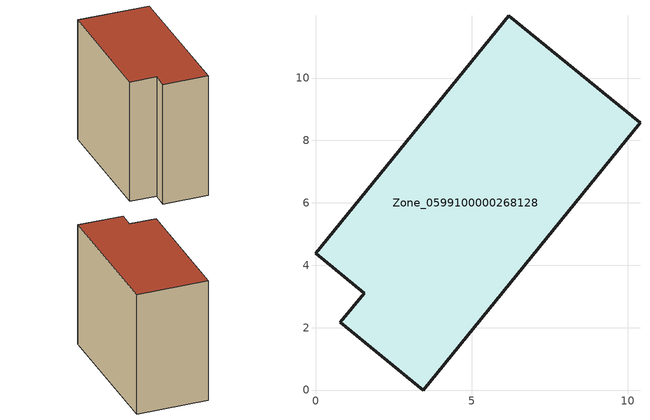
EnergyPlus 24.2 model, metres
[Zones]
Zone_0599100000268128
 floor ground (C_G): 0.79,2.17 1.56,3.11 0,4.38 6.19,11.99 10.4,8.57 3.45,0 z0
 wall outside (C_F): 1.56,3.11 0.79,2.17 3.45,0 10.4,8.57 6.19,11.99 0,4.38 1.56,3.11 z0:9.55
 roof outside (C_R): 6.19,11.99 0,4.38 1.56,3.11 0.79,2.17 3.45,0 10.4,8.57 z9.55
[BUILDING]
Pand.0599100000268128: North Axis=0; Terrain=City; Loads Convergence Tolerance Value=0.04; Temperature Convergence Tolerance Value=0.4; Solar Distribution=FullExterior; Maximum Number of Warmup Days=25; Minimum Number of Warmup Days=1
[Site:Location]
Rotterdam.The.Hague.AP_ZH_NLD Design_Conditions: Latitude=51.96; Longitude=4.45; Time Zone=1; Elevation=-4.5
[SITE:GROUNDTEMPERATURE:BUILDINGSURFACE]
18, 18, 18, 18, 18, 18, 18, 18, 18, 18, 18, 18
[MATERIAL] Thermal Absorptance=0.9; Solar Absorptance=0.7; Visible Absorptance=0.7
Name | Roughness | Thickness | Conductivity | Density | Specific Heat
G.TI.1946 | MediumSmooth | 0.15 | 1 | 540 | 1210
F.TI.1946 | Rough | 0.3 | 0.857143 | 1920 | 840
R.TI.1946 | MediumRough | 0.2 | 0.1 | 1500 | 1000
[CONSTRUCTION]
C_G: G.TI.1946
C_F: F.TI.1946
C_R: R.TI.1946
[ZONE]
Zone_0599100000268128: Type=1; Multiplier=1; Ceiling Height=Autocalculate; Volume=Autocalculate; Floor Area=autocalculate; Part of Total Floor Area=Yes
[ZONEINFILTRATION:DESIGNFLOWRATE]
Infil_Zone_0599100000268128: Zone or ZoneList or Space or SpaceList=Zone_0599100000268128; Schedule=AlwaysOn; Design Flow Rate Calculation Method=Flow/Area; Flow Rate per Floor Area=0.003; Constant Term Coefficient=1; Temperature Term Coefficient=0; Velocity Term Coefficient=0; Velocity Squared Term Coefficient=0
[HVACTEMPLATE:ZONE:IDEALLOADSAIRSYSTEM]
Zone_0599100000268128: Maximum Heating Supply Air Temperature=50; Minimum Cooling Supply Air Temperature=13; Maximum Heating Supply Air Humidity Ratio=0.0156; Minimum Cooling Supply Air Humidity Ratio=0.0077; Heating Limit=NoLimit; Cooling Limit=NoLimit; Dehumidification Control Type=ConstantSensibleHeatRatio; Cooling Sensible Heat Ratio=0.7; Dehumidification Setpoint=60; Humidification Control Type=None; Humidification Setpoint=30; Outdoor Air Method=None; Outdoor Air Flow Rate per Person=0.00944; Outdoor Air Flow Rate per Zone Floor Area=0; Outdoor Air Flow Rate per Zone=0; Demand Controlled Ventilation Type=None; Outdoor Air Economizer Type=NoEconomizer; Heat Recovery Type=None; Sensible Heat Recovery Effectiveness=0.7; Latent Heat Recovery Effectiveness=0.65
[ZONECONTROL:THERMOSTAT]
ThermostatControl_Zone_0599100000268128: Zone or ZoneList=Zone_0599100000268128; Control Type Schedule=DualSetpointControlType; Control 1=Thermostat_Zone_0599100000268128; Temperature Difference Between Cutout And Setpoint=0
[THERMOSTATSETPOINT:DUALSETPOINT]
Thermostat_Zone_0599100000268128: Heating Setpoint Temperature Schedule=HeatingSetpoint_Zone_0599100000268128; Cooling Setpoint Temperature Schedule=CoolingSetpoint_Zone_0599100000268128
[SCHEDULE:COMPACT]
HeatingSetpoint_Zone_0599100000268128: Through: 12/31, For: AllDays, Until: 24:00, 21
CoolingSetpoint_Zone_0599100000268128: Through: 12/31, For: AllDays, Until: 24:00, 24
DualSetpointControlType: Through: 12/31, For: AllDays, Until: 24:00, 4
AlwaysOn: Through: 12/31, For: AllDays, Until: 24:00, 1
